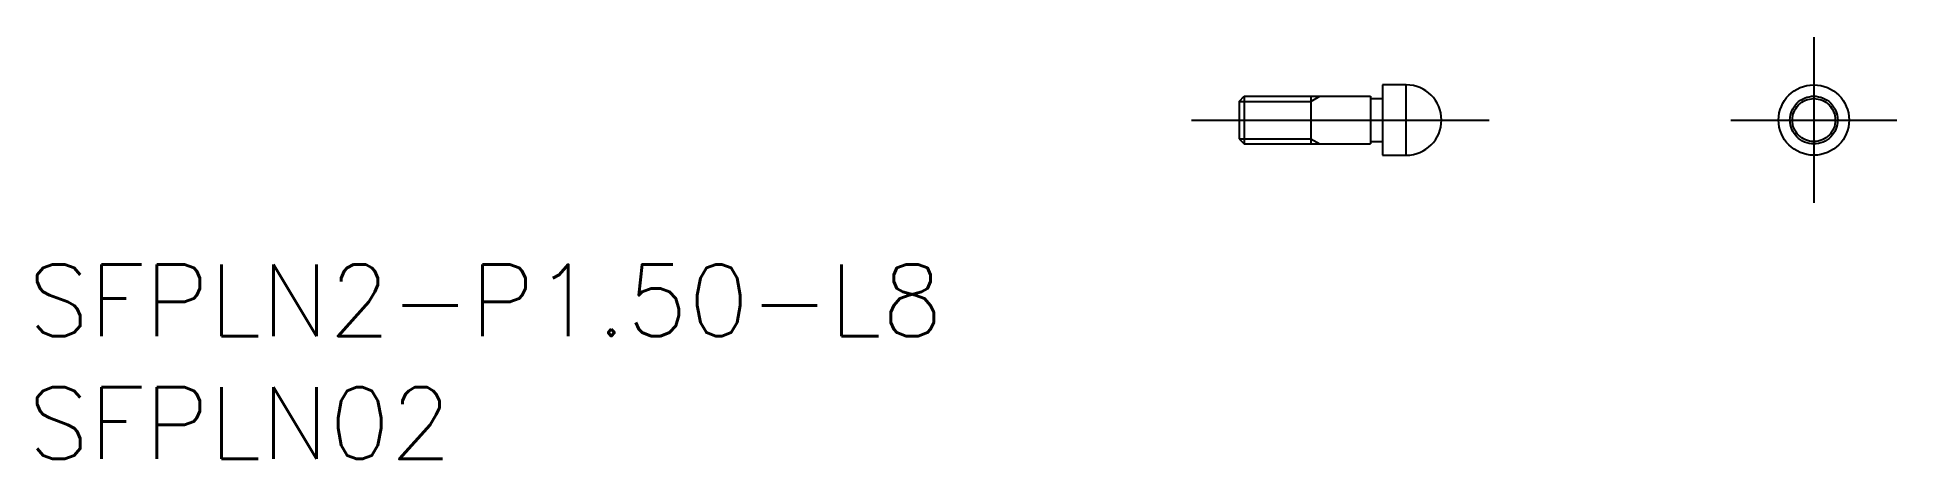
# Model space of a CAD drawing. Extents: x -50.3 to 27.5, y -14.2 to 3.5.
import ezdxf

# ---------------------------------------------------------------- set-up
doc = ezdxf.new("R2010")
doc.units = 0
doc.linetypes.add('CENTER', pattern=[50.8, 31.75, -6.35, 6.35, -6.35])
doc.linetypes.add('DASHED', pattern=[19.05, 12.7, -6.35])
doc.layers.get('0').update_dxf_attribs({"linetype": 'CONTINUOUS'})
doc.layers.add('CENTER', color=1, linetype='CENTER')
doc.styles.get("Standard").update_dxf_attribs({"font": 'txt.shx', "height": 3, "bigfont": 'bigfont.shx'})

# ---------------------------------------------------------------- blocks, each defined once
blk = doc.blocks.new('*U2')
at = {"color": 7, "linetype": 'CONTINUOUS'}
blk.add_text('SFPLN2-P1.50-L8', height=3, dxfattribs=at).set_placement((-50.719, -9.056))
blk = doc.blocks.new('*U3')
at = {"color": 7, "linetype": 'CONTINUOUS'}
blk.add_text('SFPLN02', height=3, dxfattribs=at).set_placement((-50.719, -14.203))

msp = doc.modelspace()

# ---------------------------------------------------------------- linework, layer by layer
at = {"color": 7, "linetype": 'CONTINUOUS'}
for p, q in [((0, 0.784), (0.216, 1)), ((0, 0.784), (0, -0.783)), ((0.216, 1), (0.216, -1)), ((0.216, 1), (5.5, 1)), ((3, 1), (3, -1)), ((5.5, 1), (5.5, -1)), ((5.5, 0.9), (6, 0.9)), ((6, 1.475), (6, -1.475)), ((7, 1.475), (6, 1.475)), ((7, -1.475), (7, 1.475)), ((0, -0.783), (0.216, -1)), ((0.216, -1), (5.5, -1)), ((5.5, -0.9), (6, -0.9)), ((6, -1.475), (7, -1.475))]:
    msp.add_line(p, q, dxfattribs=at)
at = {"color": 3, "linetype": 'CONTINUOUS'}
for p, q in [((0, 0.784), (3, 0.784)), ((3, 0.784), (3.375, 1)), ((0, -0.783), (3, -0.783)), ((3, -0.783), (3.375, -1))]:
    msp.add_line(p, q, dxfattribs=at)
at = {"color": 7, "linetype": 'CONTINUOUS'}
msp.add_circle((24.069, 0), 1.475, dxfattribs=at)
at = {"color": 3, "linetype": 'DASHED'}
for radius in [1, 0.9]:
    msp.add_circle((24.069, 0), radius, dxfattribs=at)
at = {"color": 7, "linetype": 'CONTINUOUS'}
msp.add_arc((7, 0), 1.475, 270, 90, dxfattribs=at)
at = {"layer": 'CENTER', "color": 1, "linetype": 'CENTER'}
for p, q in [((24.069, 3.475), (24.069, -3.475)), ((-2, 0), (10.475, 0)), ((20.594, 0), (27.544, 0))]:
    msp.add_line(p, q, dxfattribs=at)

# ---------------------------------------------------------------- block references
at = {"color": 7, "linetype": 'CONTINUOUS'}
for name in ['*U2', '*U3']:
    msp.add_blockref(name, (0, 0), dxfattribs=at)

doc.saveas('drawing.dxf')
